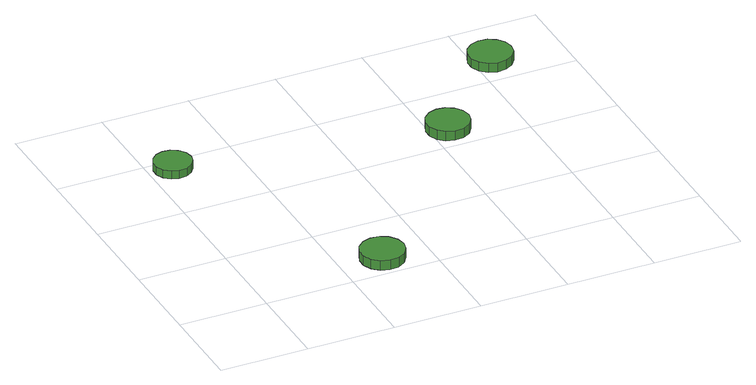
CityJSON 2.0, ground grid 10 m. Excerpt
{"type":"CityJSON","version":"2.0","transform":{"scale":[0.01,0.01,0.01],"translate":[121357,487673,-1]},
"CityObjects":{
"tree1":{"type":"SolitaryVegetationObject","attributes":{"function":"something"},"geometry":[{"type":"MultiSurface","lod":"1","boundaries":[[[0,1,2,3,4,5,6,7,8,9,10,11,12,13,14]],[[15,16,17,18,19,20,21,22,23,24,25,26,27,28,29]],[[0,29,28,1]],[[1,28,27,2]],[[2,27,26,3]],[[3,26,25,4]],[[4,25,24,5]],[[5,24,23,6]],[[6,23,22,7]],[[7,22,21,8]],[[8,21,20,9]],[[9,20,19,10]],[[10,19,18,11]],[[11,18,17,12]],[[12,17,16,13]],[[13,16,15,14]],[[14,15,29,0]]]}]},
"tree2":{"type":"SolitaryVegetationObject","attributes":{"function":"something"},"geometry":[{"type":"MultiSurface","lod":"1","boundaries":[[[30,31,32,33,34,35,36,37,38,39,40,41,42,43,44]],[[45,46,47,48,49,50,51,52,53,54,55,56,57,58,59]],[[30,59,58,31]],[[31,58,57,32]],[[32,57,56,33]],[[33,56,55,34]],[[34,55,54,35]],[[35,54,53,36]],[[36,53,52,37]],[[37,52,51,38]],[[38,51,50,39]],[[39,50,49,40]],[[40,49,48,41]],[[41,48,47,42]],[[42,47,46,43]],[[43,46,45,44]],[[44,45,59,30]]]}]},
"tree3":{"type":"SolitaryVegetationObject","attributes":{"function":"something"},"geometry":[{"type":"MultiSurface","lod":"1","boundaries":[[[60,61,62,63,64,65,66,67,68,69,70,71,72,73,74]],[[75,76,77,78,79,80,81,82,83,84,85,86,87,88,89]],[[60,89,88,61]],[[61,88,87,62]],[[62,87,86,63]],[[63,86,85,64]],[[64,85,84,65]],[[65,84,83,66]],[[66,83,82,67]],[[67,82,81,68]],[[68,81,80,69]],[[69,80,79,70]],[[70,79,78,71]],[[71,78,77,72]],[[72,77,76,73]],[[73,76,75,74]],[[74,75,89,60]]]}]},
"tree4":{"type":"SolitaryVegetationObject","attributes":{"function":"something"},"geometry":[{"type":"MultiSurface","lod":"1","boundaries":[[[90,91,92,93,94,95,96,97,98,99,100,101,102,103,104]],[[105,106,107,108,109,110,111,112,113,114,115,116,117,118,119]],[[90,119,118,91]],[[91,118,117,92]],[[92,117,116,93]],[[93,116,115,94]],[[94,115,114,95]],[[95,114,113,96]],[[96,113,112,97]],[[97,112,111,98]],[[98,111,110,99]],[[99,110,109,100]],[[100,109,108,101]],[[101,108,107,102]],[[102,107,106,103]],[[103,106,105,104]],[[104,105,119,90]]]}]}
},
"vertices":[
[478,2838,185],[459,2925,185],[407,2996,185],[331,3040,185],[243,3049,185],[160,3022,185],[94,2963,185],[58,2882,185],[58,2794,185],[94,2714,185],[160,2655,185],[243,2628,185],[331,2637,185],[407,2681,185],[459,2752,185],[459,2752,88],[407,2681,88],[331,2637,88],[243,2628,88],[160,2655,88],[94,2714,88],[58,2794,88],[58,2882,88],[94,2963,88],[160,3022,88],[243,3049,88],[331,3040,88],[407,2996,88],[459,2925,88],[478,2838,88],
[1728,304,191],[1707,405,191],[1646,488,191],[1557,539,191],[1455,550,191],[1357,518,191],[1281,450,191],[1239,356,191],[1239,253,191],[1281,159,191],[1357,90,191],[1455,59,191],[1557,69,191],[1646,121,191],[1707,204,191],[1707,204,77],[1646,121,77],[1557,69,77],[1455,59,77],[1357,90,77],[1281,159,77],[1239,253,77],[1239,356,77],[1281,450,77],[1357,518,77],[1455,550,77],[1557,539,77],[1646,488,77],[1707,405,77],[1728,304,77],
[3445,2340,190],[3424,2438,190],[3365,2519,190],[3278,2569,190],[3179,2580,190],[3083,2549,190],[3009,2482,190],[2968,2390,190],[2968,2290,190],[3009,2198,190],[3083,2131,190],[3179,2100,190],[3278,2111,190],[3365,2161,190],[3424,2242,190],[3424,2242,77],[3365,2161,77],[3278,2111,77],[3179,2100,77],[3083,2131,77],[3009,2198,77],[2968,2290,77],[2968,2390,77],[3009,2482,77],[3083,2549,77],[3179,2580,77],[3278,2569,77],[3365,2519,77],[3424,2438,77],[3445,2340,77],
[4437,3390,184],[4416,3490,184],[4356,3573,184],[4268,3624,184],[4166,3634,184],[4069,3603,184],[3993,3535,184],[3952,3441,184],[3952,3339,184],[3993,3246,184],[4069,3178,184],[4166,3146,184],[4268,3157,184],[4356,3208,184],[4416,3290,184],[4416,3290,76],[4356,3208,76],[4268,3157,76],[4166,3146,76],[4069,3178,76],[3993,3246,76],[3952,3339,76],[3952,3441,76],[3993,3535,76],[4069,3603,76],[4166,3634,76],[4268,3624,76],[4356,3573,76],[4416,3490,76],[4437,3390,76]
]}
